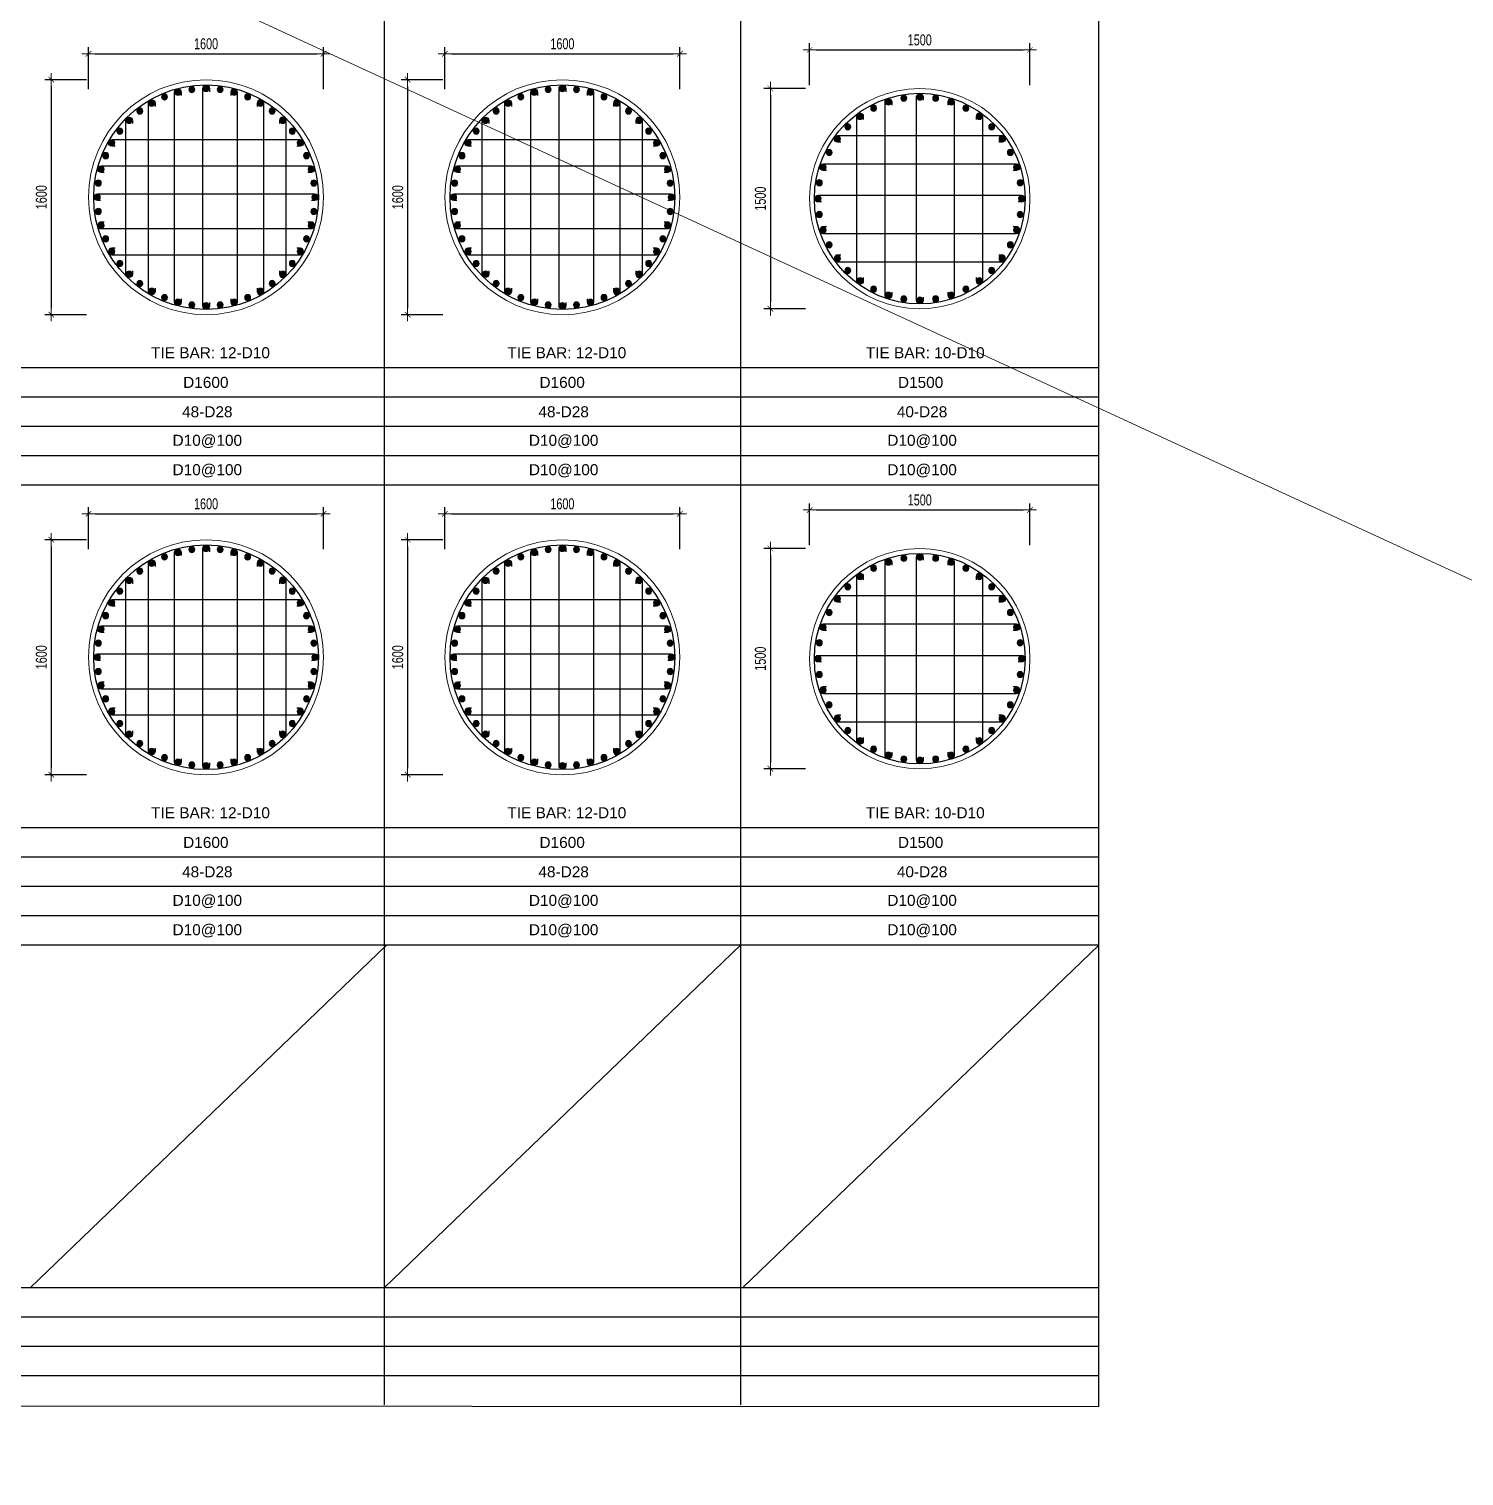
# Model space of a CAD drawing. Header units: millimetres. Extents: x 61878 to 380960, y -19809 to 191918.
# Drawn here: x 317969 to 327740, y 67508 to 77363 of the extents above; entities that cross this region are included whole.
import ezdxf
from ezdxf.enums import TextEntityAlignment as Align

# ---------------------------------------------------------------- set-up
doc = ezdxf.new("R2010")
doc.units = ezdxf.units.MM
doc.linetypes.add('CENTER2', pattern=[1.125, 0.75, -0.125, 0.125, -0.125])
doc.layers.get('Defpoints').update_dxf_attribs({"color": 151, "lineweight": 9})
for name, color, linetype in [('2', 2, 'Continuous'), ('A-ANNO-LEAD', 4, 'Continuous'), ('CEN', 1, 'CENTER2'), ('STL', 3, 'Continuous'), ('TIT1', 3, 'Continuous')]:
    doc.layers.add(name, color=color, linetype=linetype)
doc.layers.add('NDC_S_CONTINUOUS', color=3, linetype='Continuous', lineweight=20)
doc.layers.add('NDC_S_DIM', color=1, linetype='Continuous', lineweight=15)
doc.styles.add('NDC_ARIAL', font='arial.ttf', dxfattribs={"width": 0.85})
doc.styles.add('NDC_DIM', font='', dxfattribs={"width": 0.75})
doc.styles.get('NDC_DIM').set_extended_font_data('Dotum')
doc.dimstyles.new('NDC_dim_30', dxfattribs={"dimscale": 30, "dimtxt": 2.5, "dimasz": 1.5, "dimexe": 1.5, "dimexo": 2.5, "dimgap": 1, "dimtad": 1, "dimdec": 0, "dimzin": 0, "dimdsep": 46, "dimtxsty": 'NDC_DIM', "dimblk": 'DIMMARK', "dimcen": 0.09, "dimdle": 1.2, "dimclrd": 1, "dimclre": 1, "dimclrt": 3, "dimadec": 0, "dimazin": 0, "dimtfac": 1, "dimtdec": 0, "dimtix": 1, "dimtofl": 0, "dimtmove": 0, "dimatfit": 3, "dimfxl": 8, "dimfxlon": 1, "dimtolj": 1, "dimtzin": 0, "dimarcsym": 0})

# ---------------------------------------------------------------- blocks, each defined once
blk = doc.blocks.new('8')
at = {"layer": '2'}
blk.add_hatch(color=256, dxfattribs=at).paths.add_polyline_path([(20, 0, 0.386127), (1.9, 19.9), (-1.9, 19.9, 0.386127), (-20, 0, 1)])
blk.add_circle((0, 0), 20, dxfattribs=at)
blk = doc.blocks.new('5')
at = {"layer": 'CEN', "rotation": 180}
blk.add_blockref('8', (0, 0), dxfattribs=at)
blk = doc.blocks.new('*U1069')
at = {"layer": 'STL', "xscale": -1}
blk.add_blockref('5', (0, 0), dxfattribs=at)
blk = doc.blocks.new('*U1070')
at = {"layer": 'NDC_S_DIM', "color": 0, "linetype": 'ByBlock', "lineweight": -2, "transparency": 16777216}
for p, rotation in [((295948.3, 68563.1), 15), ((296043.2, 68582), 7.500000000000014), ((296236.4, 68582), 352.5), ((296331.3, 68563.1), 344.9999999999999), ((295769.8, 68489.2), 29.99999999999999), ((295856.6, 68532), 22.49999999999999), ((296423, 68532), 337.4999999999999), ((296509.8, 68489.2), 329.9999999999999), ((295616.5, 68371.6), 45.00000000000001), ((295689.3, 68435.4), 37.50000000000001), ((296590.3, 68435.4), 322.5), ((296663, 68371.6), 315), ((295552.7, 68298.8), 52.49999999999999), ((296726.9, 68298.8), 307.5), ((295498.9, 68218.4), 59.99999999999999), ((296780.6, 68218.4), 300.0000000000001), ((295456.1, 68131.5), 67.5), ((296823.5, 68131.5), 292.4999999999999), ((295425, 68039.9), 75.00000000000001), ((296854.6, 68039.9), 285), ((295406.1, 67944.9), 82.50000000000001), ((296873.5, 67944.9), 277.5), ((295399.8, 67848.4), 90), ((296879.8, 67848.4), 270), ((295406.1, 67751.8), 97.5), ((296873.5, 67751.8), 262.5), ((295425, 67656.8), 105), ((296854.6, 67656.8), 255), ((295456.1, 67565.2), 112.5), ((295498.9, 67478.4), 120), ((296780.6, 67478.4), 240), ((296823.5, 67565.2), 247.5), ((295552.7, 67397.9), 127.5), ((296726.9, 67397.9), 232.5), ((295616.5, 67325.1), 135), ((296663, 67325.1), 225.0000000000001), ((295689.3, 67261.3), 142.5), ((295769.8, 67207.5), 150), ((296509.8, 67207.5), 210), ((296590.3, 67261.3), 217.5), ((295856.6, 67164.7), 157.5), ((295948.3, 67133.6), 165), ((296043.2, 67114.7), 172.5), ((296139.8, 67108.4), 180), ((296236.4, 67114.7), 187.5), ((296331.3, 67133.6), 195), ((296423, 67164.7), 202.5000000000001)]:
    blk.add_blockref('*U1069', p, dxfattribs=dict(at, rotation=rotation))
blk.add_blockref('*U1069', (296139.8, 68588.4), dxfattribs=at)
blk = doc.blocks.new('DIMMARK')
at = {"layer": 'NDC_S_DIM', "color": 1}
blk.add_line((-1.5, 0), (1, 0), dxfattribs=at)
at = {"layer": 'NDC_S_DIM', "color": 2, "const_width": 0.1}
blk.add_lwpolyline([(-0.42, -0.42), (0.42, 0.42)], dxfattribs=at)
blk = doc.blocks.new('*D1085')
at = {"layer": 'Defpoints', "color": 0, "ltscale": 40, "transparency": 16777216}
for p in [(319974.5, 74060.8), (318374.5, 73083.9), (319974.5, 73083.9)]:
    blk.add_point(p, dxfattribs=at)
at = {"layer": 'NDC_S_DIM', "color": 1, "lineweight": -2, "ltscale": 40, "transparency": 16777216}
for p, q in [((318374.5, 73820.8), (318374.5, 74105.8)), ((319974.5, 73820.8), (319974.5, 74105.8)), ((318419.5, 74060.8), (319929.5, 74060.8))]:
    blk.add_line(p, q, dxfattribs=at)
at = {"layer": 'NDC_S_DIM', "color": 1, "lineweight": -2, "ltscale": 40, "transparency": 16777216, "xscale": 45, "yscale": 45, "zscale": 45, "rotation": 180}
blk.add_blockref('DIMMARK', (318374.5, 74060.8), dxfattribs=at)
at = {"layer": 'NDC_S_DIM', "color": 1, "lineweight": -2, "ltscale": 40, "transparency": 16777216, "xscale": 45, "yscale": 45, "zscale": 45}
blk.add_blockref('DIMMARK', (319974.5, 74060.8), dxfattribs=at)
at = {"layer": 'NDC_S_DIM', "color": 3, "ltscale": 40, "transparency": 16777216, "insert": (319174.5, 74128.3), "char_height": 75, "attachment_point": 5, "style": 'NDC_DIM'}
blk.add_mtext('\\A1;1600', dxfattribs=at)
blk = doc.blocks.new('*D1086')
at = {"layer": 'Defpoints', "color": 0, "ltscale": 40, "transparency": 16777216}
for p in [(319174.5, 73883.9), (318120.9, 72283.9), (319174.5, 72283.9)]:
    blk.add_point(p, dxfattribs=at)
at = {"layer": 'NDC_S_DIM', "color": 1, "lineweight": -2, "ltscale": 40, "transparency": 16777216}
for p, q in [((318360.9, 73883.9), (318075.9, 73883.9)), ((318120.9, 73838.9), (318120.9, 72328.9)), ((318360.9, 72283.9), (318075.9, 72283.9))]:
    blk.add_line(p, q, dxfattribs=at)
at = {"layer": 'NDC_S_DIM', "color": 1, "lineweight": -2, "ltscale": 40, "transparency": 16777216, "xscale": 45, "yscale": 45, "zscale": 45}
for p, rotation in [((318120.9, 73883.9), 90), ((318120.9, 72283.9), 270)]:
    blk.add_blockref('DIMMARK', p, dxfattribs=dict(at, rotation=rotation))
at = {"layer": 'NDC_S_DIM', "color": 3, "ltscale": 40, "transparency": 16777216, "insert": (318053.4, 73083.9), "char_height": 75, "attachment_point": 5, "rotation": 90, "style": 'NDC_DIM'}
blk.add_mtext('\\A1;1600', dxfattribs=at)
blk = doc.blocks.new('*U1071')
at = {"layer": 'STL', "xscale": -1}
blk.add_blockref('5', (0, 0), dxfattribs=at)
blk = doc.blocks.new('*U1072')
at = {"layer": 'NDC_S_DIM', "color": 0, "linetype": 'ByBlock', "lineweight": -2, "transparency": 16777216}
for p, rotation in [((295948.3, 68563.1), 15), ((296043.2, 68582), 7.500000000000014), ((296236.4, 68582), 352.5), ((296331.3, 68563.1), 344.9999999999999), ((295769.8, 68489.2), 29.99999999999999), ((295856.6, 68532), 22.49999999999999), ((296423, 68532), 337.4999999999999), ((296509.8, 68489.2), 329.9999999999999), ((295616.5, 68371.6), 45.00000000000001), ((295689.3, 68435.4), 37.50000000000001), ((296590.3, 68435.4), 322.5), ((296663, 68371.6), 315), ((295552.7, 68298.8), 52.49999999999999), ((296726.9, 68298.8), 307.5), ((295498.9, 68218.4), 59.99999999999999), ((296780.6, 68218.4), 300.0000000000001), ((295456.1, 68131.5), 67.5), ((296823.5, 68131.5), 292.4999999999999), ((295425, 68039.9), 75.00000000000001), ((296854.6, 68039.9), 285), ((295406.1, 67944.9), 82.50000000000001), ((296873.5, 67944.9), 277.5), ((295399.8, 67848.4), 90), ((296879.8, 67848.4), 270), ((295406.1, 67751.8), 97.5), ((296873.5, 67751.8), 262.5), ((295425, 67656.8), 105), ((296854.6, 67656.8), 255), ((295456.1, 67565.2), 112.5), ((295498.9, 67478.4), 120), ((296780.6, 67478.4), 240), ((296823.5, 67565.2), 247.5), ((295552.7, 67397.9), 127.5), ((296726.9, 67397.9), 232.5), ((295616.5, 67325.1), 135), ((296663, 67325.1), 225.0000000000001), ((295689.3, 67261.3), 142.5), ((295769.8, 67207.5), 150), ((296509.8, 67207.5), 210), ((296590.3, 67261.3), 217.5), ((295856.6, 67164.7), 157.5), ((295948.3, 67133.6), 165), ((296043.2, 67114.7), 172.5), ((296139.8, 67108.4), 180), ((296236.4, 67114.7), 187.5), ((296331.3, 67133.6), 195), ((296423, 67164.7), 202.5000000000001)]:
    blk.add_blockref('*U1071', p, dxfattribs=dict(at, rotation=rotation))
blk.add_blockref('*U1071', (296139.8, 68588.4), dxfattribs=at)
blk = doc.blocks.new('*D1083')
at = {"layer": 'Defpoints', "color": 0, "ltscale": 40, "transparency": 16777216}
for p in [(319974.5, 77193.5), (318374.5, 76216.6), (319974.5, 76216.6)]:
    blk.add_point(p, dxfattribs=at)
at = {"layer": 'NDC_S_DIM', "color": 1, "lineweight": -2, "ltscale": 40, "transparency": 16777216}
for p, q in [((318374.5, 76953.5), (318374.5, 77238.5)), ((318419.5, 77193.5), (319929.5, 77193.5)), ((319974.5, 76953.5), (319974.5, 77238.5))]:
    blk.add_line(p, q, dxfattribs=at)
at = {"layer": 'NDC_S_DIM', "color": 1, "lineweight": -2, "ltscale": 40, "transparency": 16777216, "xscale": 45, "yscale": 45, "zscale": 45, "rotation": 180}
blk.add_blockref('DIMMARK', (318374.5, 77193.5), dxfattribs=at)
at = {"layer": 'NDC_S_DIM', "color": 1, "lineweight": -2, "ltscale": 40, "transparency": 16777216, "xscale": 45, "yscale": 45, "zscale": 45}
blk.add_blockref('DIMMARK', (319974.5, 77193.5), dxfattribs=at)
at = {"layer": 'NDC_S_DIM', "color": 3, "ltscale": 40, "transparency": 16777216, "insert": (319174.5, 77261), "char_height": 75, "attachment_point": 5, "style": 'NDC_DIM'}
blk.add_mtext('\\A1;1600', dxfattribs=at)
blk = doc.blocks.new('*D1084')
at = {"layer": 'Defpoints', "color": 0, "ltscale": 40, "transparency": 16777216}
for p in [(319174.5, 77016.6), (318120.9, 75416.6), (319174.5, 75416.6)]:
    blk.add_point(p, dxfattribs=at)
at = {"layer": 'NDC_S_DIM', "color": 1, "lineweight": -2, "ltscale": 40, "transparency": 16777216}
for p, q in [((318360.9, 77016.6), (318075.9, 77016.6)), ((318120.9, 76971.6), (318120.9, 75461.6)), ((318360.9, 75416.6), (318075.9, 75416.6))]:
    blk.add_line(p, q, dxfattribs=at)
at = {"layer": 'NDC_S_DIM', "color": 1, "lineweight": -2, "ltscale": 40, "transparency": 16777216, "xscale": 45, "yscale": 45, "zscale": 45}
for p, rotation in [((318120.9, 77016.6), 90), ((318120.9, 75416.6), 270)]:
    blk.add_blockref('DIMMARK', p, dxfattribs=dict(at, rotation=rotation))
at = {"layer": 'NDC_S_DIM', "color": 3, "ltscale": 40, "transparency": 16777216, "insert": (318053.4, 76216.6), "char_height": 75, "attachment_point": 5, "rotation": 90, "style": 'NDC_DIM'}
blk.add_mtext('\\A1;1600', dxfattribs=at)
blk = doc.blocks.new('*U1091')
at = {"layer": 'STL', "xscale": -1}
blk.add_blockref('5', (0, 0), dxfattribs=at)
blk = doc.blocks.new('*U1092')
at = {"layer": 'NDC_S_DIM', "color": 0, "linetype": 'ByBlock', "lineweight": -2, "transparency": 16777216}
for p, rotation in [((295948.3, 68563.1), 15), ((296043.2, 68582), 7.500000000000014), ((296236.4, 68582), 352.5), ((296331.3, 68563.1), 344.9999999999999), ((295769.8, 68489.2), 29.99999999999999), ((295856.6, 68532), 22.49999999999999), ((296423, 68532), 337.4999999999999), ((296509.8, 68489.2), 329.9999999999999), ((295616.5, 68371.6), 45.00000000000001), ((295689.3, 68435.4), 37.50000000000001), ((296590.3, 68435.4), 322.5), ((296663, 68371.6), 315), ((295552.7, 68298.8), 52.49999999999999), ((296726.9, 68298.8), 307.5), ((295498.9, 68218.4), 59.99999999999999), ((296780.6, 68218.4), 300.0000000000001), ((295456.1, 68131.5), 67.5), ((296823.5, 68131.5), 292.4999999999999), ((295425, 68039.9), 75.00000000000001), ((296854.6, 68039.9), 285), ((295406.1, 67944.9), 82.50000000000001), ((296873.5, 67944.9), 277.5), ((295399.8, 67848.4), 90), ((296879.8, 67848.4), 270), ((295406.1, 67751.8), 97.5), ((296873.5, 67751.8), 262.5), ((295425, 67656.8), 105), ((296854.6, 67656.8), 255), ((295456.1, 67565.2), 112.5), ((295498.9, 67478.4), 120), ((296780.6, 67478.4), 240), ((296823.5, 67565.2), 247.5), ((295552.7, 67397.9), 127.5), ((296726.9, 67397.9), 232.5), ((295616.5, 67325.1), 135), ((296663, 67325.1), 225.0000000000001), ((295689.3, 67261.3), 142.5), ((295769.8, 67207.5), 150), ((296509.8, 67207.5), 210), ((296590.3, 67261.3), 217.5), ((295856.6, 67164.7), 157.5), ((295948.3, 67133.6), 165), ((296043.2, 67114.7), 172.5), ((296139.8, 67108.4), 180), ((296236.4, 67114.7), 187.5), ((296331.3, 67133.6), 195), ((296423, 67164.7), 202.5000000000001)]:
    blk.add_blockref('*U1091', p, dxfattribs=dict(at, rotation=rotation))
blk.add_blockref('*U1091', (296139.8, 68588.4), dxfattribs=at)
blk = doc.blocks.new('*D1107')
at = {"layer": 'Defpoints', "color": 0, "ltscale": 40, "transparency": 16777216}
for p in [(322400.6, 74060.8), (320800.6, 73083.9), (322400.6, 73083.9)]:
    blk.add_point(p, dxfattribs=at)
at = {"layer": 'NDC_S_DIM', "color": 1, "lineweight": -2, "ltscale": 40, "transparency": 16777216}
for p, q in [((320800.6, 73820.8), (320800.6, 74105.8)), ((322400.6, 73820.8), (322400.6, 74105.8)), ((320845.6, 74060.8), (322355.6, 74060.8))]:
    blk.add_line(p, q, dxfattribs=at)
at = {"layer": 'NDC_S_DIM', "color": 1, "lineweight": -2, "ltscale": 40, "transparency": 16777216, "xscale": 45, "yscale": 45, "zscale": 45, "rotation": 180}
blk.add_blockref('DIMMARK', (320800.6, 74060.8), dxfattribs=at)
at = {"layer": 'NDC_S_DIM', "color": 1, "lineweight": -2, "ltscale": 40, "transparency": 16777216, "xscale": 45, "yscale": 45, "zscale": 45}
blk.add_blockref('DIMMARK', (322400.6, 74060.8), dxfattribs=at)
at = {"layer": 'NDC_S_DIM', "color": 3, "ltscale": 40, "transparency": 16777216, "insert": (321600.6, 74128.3), "char_height": 75, "attachment_point": 5, "style": 'NDC_DIM'}
blk.add_mtext('\\A1;1600', dxfattribs=at)
blk = doc.blocks.new('*D1108')
at = {"layer": 'Defpoints', "color": 0, "ltscale": 40, "transparency": 16777216}
for p in [(321600.6, 73883.9), (320547, 72283.9), (321600.6, 72283.9)]:
    blk.add_point(p, dxfattribs=at)
at = {"layer": 'NDC_S_DIM', "color": 1, "lineweight": -2, "ltscale": 40, "transparency": 16777216}
for p, q in [((320787, 73883.9), (320502, 73883.9)), ((320547, 73838.9), (320547, 72328.9)), ((320787, 72283.9), (320502, 72283.9))]:
    blk.add_line(p, q, dxfattribs=at)
at = {"layer": 'NDC_S_DIM', "color": 1, "lineweight": -2, "ltscale": 40, "transparency": 16777216, "xscale": 45, "yscale": 45, "zscale": 45}
for p, rotation in [((320547, 73883.9), 90), ((320547, 72283.9), 270)]:
    blk.add_blockref('DIMMARK', p, dxfattribs=dict(at, rotation=rotation))
at = {"layer": 'NDC_S_DIM', "color": 3, "ltscale": 40, "transparency": 16777216, "insert": (320479.5, 73083.9), "char_height": 75, "attachment_point": 5, "rotation": 90, "style": 'NDC_DIM'}
blk.add_mtext('\\A1;1600', dxfattribs=at)
blk = doc.blocks.new('*U1093')
at = {"layer": 'STL', "xscale": -1}
blk.add_blockref('5', (0, 0), dxfattribs=at)
blk = doc.blocks.new('*U1094')
at = {"layer": 'NDC_S_DIM', "color": 0, "linetype": 'ByBlock', "lineweight": -2, "transparency": 16777216}
for p, rotation in [((295948.3, 68563.1), 15), ((296043.2, 68582), 7.500000000000014), ((296236.4, 68582), 352.5), ((296331.3, 68563.1), 344.9999999999999), ((295769.8, 68489.2), 29.99999999999999), ((295856.6, 68532), 22.49999999999999), ((296423, 68532), 337.4999999999999), ((296509.8, 68489.2), 329.9999999999999), ((295616.5, 68371.6), 45.00000000000001), ((295689.3, 68435.4), 37.50000000000001), ((296590.3, 68435.4), 322.5), ((296663, 68371.6), 315), ((295552.7, 68298.8), 52.49999999999999), ((296726.9, 68298.8), 307.5), ((295498.9, 68218.4), 59.99999999999999), ((296780.6, 68218.4), 300.0000000000001), ((295456.1, 68131.5), 67.5), ((296823.5, 68131.5), 292.4999999999999), ((295425, 68039.9), 75.00000000000001), ((296854.6, 68039.9), 285), ((295406.1, 67944.9), 82.50000000000001), ((296873.5, 67944.9), 277.5), ((295399.8, 67848.4), 90), ((296879.8, 67848.4), 270), ((295406.1, 67751.8), 97.5), ((296873.5, 67751.8), 262.5), ((295425, 67656.8), 105), ((296854.6, 67656.8), 255), ((295456.1, 67565.2), 112.5), ((295498.9, 67478.4), 120), ((296780.6, 67478.4), 240), ((296823.5, 67565.2), 247.5), ((295552.7, 67397.9), 127.5), ((296726.9, 67397.9), 232.5), ((295616.5, 67325.1), 135), ((296663, 67325.1), 225.0000000000001), ((295689.3, 67261.3), 142.5), ((295769.8, 67207.5), 150), ((296509.8, 67207.5), 210), ((296590.3, 67261.3), 217.5), ((295856.6, 67164.7), 157.5), ((295948.3, 67133.6), 165), ((296043.2, 67114.7), 172.5), ((296139.8, 67108.4), 180), ((296236.4, 67114.7), 187.5), ((296331.3, 67133.6), 195), ((296423, 67164.7), 202.5000000000001)]:
    blk.add_blockref('*U1093', p, dxfattribs=dict(at, rotation=rotation))
blk.add_blockref('*U1093', (296139.8, 68588.4), dxfattribs=at)
blk = doc.blocks.new('*D1105')
at = {"layer": 'Defpoints', "color": 0, "ltscale": 40, "transparency": 16777216}
for p in [(322400.6, 77193.5), (320800.6, 76216.6), (322400.6, 76216.6)]:
    blk.add_point(p, dxfattribs=at)
at = {"layer": 'NDC_S_DIM', "color": 1, "lineweight": -2, "ltscale": 40, "transparency": 16777216}
for p, q in [((320800.6, 76953.5), (320800.6, 77238.5)), ((320845.6, 77193.5), (322355.6, 77193.5)), ((322400.6, 76953.5), (322400.6, 77238.5))]:
    blk.add_line(p, q, dxfattribs=at)
at = {"layer": 'NDC_S_DIM', "color": 1, "lineweight": -2, "ltscale": 40, "transparency": 16777216, "xscale": 45, "yscale": 45, "zscale": 45, "rotation": 180}
blk.add_blockref('DIMMARK', (320800.6, 77193.5), dxfattribs=at)
at = {"layer": 'NDC_S_DIM', "color": 1, "lineweight": -2, "ltscale": 40, "transparency": 16777216, "xscale": 45, "yscale": 45, "zscale": 45}
blk.add_blockref('DIMMARK', (322400.6, 77193.5), dxfattribs=at)
at = {"layer": 'NDC_S_DIM', "color": 3, "ltscale": 40, "transparency": 16777216, "insert": (321600.6, 77261), "char_height": 75, "attachment_point": 5, "style": 'NDC_DIM'}
blk.add_mtext('\\A1;1600', dxfattribs=at)
blk = doc.blocks.new('*D1106')
at = {"layer": 'Defpoints', "color": 0, "ltscale": 40, "transparency": 16777216}
for p in [(321600.6, 77016.6), (320547, 75416.6), (321600.6, 75416.6)]:
    blk.add_point(p, dxfattribs=at)
at = {"layer": 'NDC_S_DIM', "color": 1, "lineweight": -2, "ltscale": 40, "transparency": 16777216}
for p, q in [((320787, 77016.6), (320502, 77016.6)), ((320547, 76971.6), (320547, 75461.6)), ((320787, 75416.6), (320502, 75416.6))]:
    blk.add_line(p, q, dxfattribs=at)
at = {"layer": 'NDC_S_DIM', "color": 1, "lineweight": -2, "ltscale": 40, "transparency": 16777216, "xscale": 45, "yscale": 45, "zscale": 45}
for p, rotation in [((320547, 77016.6), 90), ((320547, 75416.6), 270)]:
    blk.add_blockref('DIMMARK', p, dxfattribs=dict(at, rotation=rotation))
at = {"layer": 'NDC_S_DIM', "color": 3, "ltscale": 40, "transparency": 16777216, "insert": (320479.5, 76216.6), "char_height": 75, "attachment_point": 5, "rotation": 90, "style": 'NDC_DIM'}
blk.add_mtext('\\A1;1600', dxfattribs=at)
blk = doc.blocks.new('*U1213')
at = {"layer": 'STL', "xscale": -1}
blk.add_blockref('5', (0, 0), dxfattribs=at)
blk = doc.blocks.new('*U1214')
at = {"layer": 'NDC_S_DIM', "color": 0, "linetype": 'ByBlock', "lineweight": -2, "transparency": 16777216}
for p, rotation in [((295825.5, 68465.1), 27.00000000000001), ((295925.9, 68506.7), 18.00000000000001), ((296031.5, 68532), 8.999999999999943), ((296248.1, 68532), 351.0000000000001), ((296353.7, 68506.7), 342.0000000000001), ((296454, 68465.1), 333), ((295732.9, 68408.3), 36), ((296546.6, 68408.3), 324), ((295650.3, 68337.8), 45.00000000000001), ((296629.2, 68337.8), 315), ((295579.8, 68255.2), 54), ((296699.8, 68255.2), 306), ((295523, 68162.6), 63), ((296756.5, 68162.6), 297), ((295481.5, 68062.3), 72), ((296798.1, 68062.3), 288), ((295456.1, 67956.6), 81), ((296823.5, 67956.6), 279), ((295447.6, 67848.4), 90), ((296832, 67848.4), 270), ((295456.1, 67740.1), 99.00000000000001), ((296823.5, 67740.1), 261), ((295481.5, 67634.5), 108), ((296798.1, 67634.5), 252), ((295523, 67534.1), 117), ((296756.5, 67534.1), 243), ((295579.8, 67441.5), 126), ((296699.8, 67441.5), 234), ((295650.3, 67358.9), 135), ((295732.9, 67288.4), 144), ((296546.6, 67288.4), 216), ((296629.2, 67358.9), 225.0000000000001), ((295825.5, 67231.6), 153), ((295925.9, 67190), 162.0000000000001), ((296353.7, 67190), 197.9999999999999), ((296454, 67231.6), 207), ((296031.5, 67164.7), 171), ((296139.8, 67156.2), 180), ((296248.1, 67164.7), 189)]:
    blk.add_blockref('*U1213', p, dxfattribs=dict(at, rotation=rotation))
blk.add_blockref('*U1213', (296139.8, 68540.5), dxfattribs=at)
blk = doc.blocks.new('*D1215')
at = {"layer": 'Defpoints', "color": 0, "ltscale": 40, "transparency": 16777216}
for p in [(324783.8, 74087), (323283.8, 73074.3), (324783.8, 73074.3)]:
    blk.add_point(p, dxfattribs=at)
at = {"layer": 'NDC_S_DIM', "color": 1, "lineweight": -2, "ltscale": 40, "transparency": 16777216}
for p, q in [((323283.8, 73847), (323283.8, 74132)), ((324783.8, 73847), (324783.8, 74132)), ((323328.8, 74087), (324738.8, 74087))]:
    blk.add_line(p, q, dxfattribs=at)
at = {"layer": 'NDC_S_DIM', "color": 1, "lineweight": -2, "ltscale": 40, "transparency": 16777216, "xscale": 45, "yscale": 45, "zscale": 45, "rotation": 180}
blk.add_blockref('DIMMARK', (323283.8, 74087), dxfattribs=at)
at = {"layer": 'NDC_S_DIM', "color": 1, "lineweight": -2, "ltscale": 40, "transparency": 16777216, "xscale": 45, "yscale": 45, "zscale": 45}
blk.add_blockref('DIMMARK', (324783.8, 74087), dxfattribs=at)
at = {"layer": 'NDC_S_DIM', "color": 3, "ltscale": 40, "transparency": 16777216, "insert": (324033.8, 74154.6), "char_height": 75, "attachment_point": 5, "style": 'NDC_DIM'}
blk.add_mtext('\\A1;1500', dxfattribs=at)
blk = doc.blocks.new('*D1216')
at = {"layer": 'Defpoints', "color": 0, "ltscale": 40, "transparency": 16777216}
for p in [(324033.8, 73824.3), (323016.5, 72324.3), (324033.8, 72324.3)]:
    blk.add_point(p, dxfattribs=at)
at = {"layer": 'NDC_S_DIM', "color": 1, "lineweight": -2, "ltscale": 40, "transparency": 16777216}
for p, q in [((323256.5, 73824.3), (322971.5, 73824.3)), ((323016.5, 73779.3), (323016.5, 72369.3)), ((323256.5, 72324.3), (322971.5, 72324.3))]:
    blk.add_line(p, q, dxfattribs=at)
at = {"layer": 'NDC_S_DIM', "color": 1, "lineweight": -2, "ltscale": 40, "transparency": 16777216, "xscale": 45, "yscale": 45, "zscale": 45}
for p, rotation in [((323016.5, 73824.3), 90), ((323016.5, 72324.3), 270)]:
    blk.add_blockref('DIMMARK', p, dxfattribs=dict(at, rotation=rotation))
at = {"layer": 'NDC_S_DIM', "color": 3, "ltscale": 40, "transparency": 16777216, "insert": (322948.9, 73074.3), "char_height": 75, "attachment_point": 5, "rotation": 90, "style": 'NDC_DIM'}
blk.add_mtext('\\A1;1500', dxfattribs=at)
blk = doc.blocks.new('*U1217')
at = {"layer": 'STL', "xscale": -1}
blk.add_blockref('5', (0, 0), dxfattribs=at)
blk = doc.blocks.new('*U1218')
at = {"layer": 'NDC_S_DIM', "color": 0, "linetype": 'ByBlock', "lineweight": -2, "transparency": 16777216}
for p, rotation in [((295825.5, 68465.1), 27.00000000000001), ((295925.9, 68506.7), 18.00000000000001), ((296031.5, 68532), 8.999999999999943), ((296248.1, 68532), 351.0000000000001), ((296353.7, 68506.7), 342.0000000000001), ((296454, 68465.1), 333), ((295732.9, 68408.3), 36), ((296546.6, 68408.3), 324), ((295650.3, 68337.8), 45.00000000000001), ((296629.2, 68337.8), 315), ((295579.8, 68255.2), 54), ((296699.8, 68255.2), 306), ((295523, 68162.6), 63), ((296756.5, 68162.6), 297), ((295481.5, 68062.3), 72), ((296798.1, 68062.3), 288), ((295456.1, 67956.6), 81), ((296823.5, 67956.6), 279), ((295447.6, 67848.4), 90), ((296832, 67848.4), 270), ((295456.1, 67740.1), 99.00000000000001), ((296823.5, 67740.1), 261), ((295481.5, 67634.5), 108), ((296798.1, 67634.5), 252), ((295523, 67534.1), 117), ((296756.5, 67534.1), 243), ((295579.8, 67441.5), 126), ((296699.8, 67441.5), 234), ((295650.3, 67358.9), 135), ((295732.9, 67288.4), 144), ((296546.6, 67288.4), 216), ((296629.2, 67358.9), 225.0000000000001), ((295825.5, 67231.6), 153), ((295925.9, 67190), 162.0000000000001), ((296353.7, 67190), 197.9999999999999), ((296454, 67231.6), 207), ((296031.5, 67164.7), 171), ((296139.8, 67156.2), 180), ((296248.1, 67164.7), 189)]:
    blk.add_blockref('*U1217', p, dxfattribs=dict(at, rotation=rotation))
blk.add_blockref('*U1217', (296139.8, 68540.5), dxfattribs=at)
blk = doc.blocks.new('*D1219')
at = {"layer": 'Defpoints', "color": 0, "ltscale": 40, "transparency": 16777216}
for p in [(324783.8, 77219.7), (323283.8, 76207), (324783.8, 76207)]:
    blk.add_point(p, dxfattribs=at)
at = {"layer": 'NDC_S_DIM', "color": 1, "lineweight": -2, "ltscale": 40, "transparency": 16777216}
for p, q in [((323283.8, 76979.7), (323283.8, 77264.7)), ((324783.8, 76979.7), (324783.8, 77264.7)), ((323328.8, 77219.7), (324738.8, 77219.7))]:
    blk.add_line(p, q, dxfattribs=at)
at = {"layer": 'NDC_S_DIM', "color": 1, "lineweight": -2, "ltscale": 40, "transparency": 16777216, "xscale": 45, "yscale": 45, "zscale": 45, "rotation": 180}
blk.add_blockref('DIMMARK', (323283.8, 77219.7), dxfattribs=at)
at = {"layer": 'NDC_S_DIM', "color": 1, "lineweight": -2, "ltscale": 40, "transparency": 16777216, "xscale": 45, "yscale": 45, "zscale": 45}
blk.add_blockref('DIMMARK', (324783.8, 77219.7), dxfattribs=at)
at = {"layer": 'NDC_S_DIM', "color": 3, "ltscale": 40, "transparency": 16777216, "insert": (324033.8, 77287.3), "char_height": 75, "attachment_point": 5, "style": 'NDC_DIM'}
blk.add_mtext('\\A1;1500', dxfattribs=at)
blk = doc.blocks.new('*D1220')
at = {"layer": 'Defpoints', "color": 0, "ltscale": 40, "transparency": 16777216}
for p in [(324033.8, 76957), (323016.5, 75457), (324033.8, 75457)]:
    blk.add_point(p, dxfattribs=at)
at = {"layer": 'NDC_S_DIM', "color": 1, "lineweight": -2, "ltscale": 40, "transparency": 16777216}
for p, q in [((323256.5, 76957), (322971.5, 76957)), ((323016.5, 76912), (323016.5, 75502)), ((323256.5, 75457), (322971.5, 75457))]:
    blk.add_line(p, q, dxfattribs=at)
at = {"layer": 'NDC_S_DIM', "color": 1, "lineweight": -2, "ltscale": 40, "transparency": 16777216, "xscale": 45, "yscale": 45, "zscale": 45}
for p, rotation in [((323016.5, 76957), 90), ((323016.5, 75457), 270)]:
    blk.add_blockref('DIMMARK', p, dxfattribs=dict(at, rotation=rotation))
at = {"layer": 'NDC_S_DIM', "color": 3, "ltscale": 40, "transparency": 16777216, "insert": (322948.9, 76207), "char_height": 75, "attachment_point": 5, "rotation": 90, "style": 'NDC_DIM'}
blk.add_mtext('\\A1;1500', dxfattribs=at)

msp = doc.modelspace()

# ---------------------------------------------------------------- linework, layer by layer
at = {"layer": '2'}
for points in [[(319197, 75498.7), (319197, 75476.6, -1), (319152, 75476.6), (319152, 76956.6, -1), (319197, 76956.6), (319197, 76934.4)], [(321623.1, 75498.7), (321623.1, 75476.6, -1), (321578, 75476.6), (321578, 76956.6, -1), (321623.1, 76956.6), (321623.1, 76934.4)], [(318827, 75597.9), (318827, 75575.7, -1), (318782, 75575.7), (318782, 76857.4, -1), (318827, 76857.4), (318827, 76835.3)], [(319005.4, 75523.9), (319005.4, 75501.8, -1), (318960.4, 75501.8), (318960.4, 76931.4, -1), (319005.4, 76931.4), (319005.4, 76909.2)], [(319343.5, 75523.9), (319343.5, 75501.8, 1), (319388.5, 75501.8), (319388.5, 76931.4, 1), (319343.5, 76931.4), (319343.5, 76909.2)], [(319522, 75597.9), (319522, 75575.7, 1), (319567, 75575.7), (319567, 76857.4, 1), (319522, 76857.4), (319522, 76835.3)], [(321253.1, 75597.9), (321253.1, 75575.7, -1), (321208, 75575.7), (321208, 76857.4, -1), (321253.1, 76857.4), (321253.1, 76835.3)], [(321431.5, 75523.9), (321431.5, 75501.8, -1), (321386.5, 75501.8), (321386.5, 76931.4, -1), (321431.5, 76931.4), (321431.5, 76909.2)], [(321769.6, 75523.9), (321769.6, 75501.8, 1), (321814.6, 75501.8), (321814.6, 76931.4, 1), (321769.6, 76931.4), (321769.6, 76909.2)], [(321948, 75597.9), (321948, 75575.7, 1), (321993.1, 75575.7), (321993.1, 76857.4, 1), (321948, 76857.4), (321948, 76835.3)], [(323842.5, 75570.8), (323842.5, 75548.7, -1), (323797.4, 75548.7), (323797.4, 76865.3, -1), (323842.5, 76865.3), (323842.5, 76843.2)], [(324056.4, 75537), (324056.4, 75514.8, -1), (324011.3, 75514.8), (324011.3, 76899.2, -1), (324056.4, 76899.2), (324056.4, 76877.1)], [(324225.2, 75570.8), (324225.2, 75548.7, 1), (324270.3, 75548.7), (324270.3, 76865.3, 1), (324225.2, 76865.3), (324225.2, 76843.2)], [(323649.5, 75669.2), (323649.5, 75647, -1), (323604.5, 75647), (323604.5, 76767, -1), (323649.5, 76767), (323649.5, 76744.9)], [(324418.2, 75669.2), (324418.2, 75647, 1), (324463.2, 75647), (324463.2, 76767, 1), (324418.2, 76767), (324418.2, 76744.9)], [(318673.7, 75715.5), (318673.7, 75693.3, -1), (318628.7, 75693.3), (318628.7, 76739.8, -1), (318673.7, 76739.8), (318673.7, 76717.7)], [(319675.2, 75715.5), (319675.2, 75693.3, 1), (319720.2, 75693.3), (319720.2, 76739.8, 1), (319675.2, 76739.8), (319675.2, 76717.7)], [(321099.8, 75715.5), (321099.8, 75693.3, -1), (321054.8, 75693.3), (321054.8, 76739.8, -1), (321099.8, 76739.8), (321099.8, 76717.7)], [(322101.3, 75715.5), (322101.3, 75693.3, 1), (322146.3, 75693.3), (322146.3, 76739.8, 1), (322101.3, 76739.8), (322101.3, 76717.7)], [(318555.7, 76564.1), (318533.6, 76564.1, -1), (318533.6, 76609.1), (319815.3, 76609.1, -1), (319815.3, 76564.1), (319793.2, 76564.1)], [(320981.8, 76564.1), (320959.7, 76564.1, -1), (320959.7, 76609.1), (322241.4, 76609.1, -1), (322241.4, 76564.1), (322219.3, 76564.1)], [(323496, 76591.4), (323473.9, 76591.4, -1), (323473.9, 76636.4), (324593.8, 76636.4, -1), (324593.8, 76591.4), (324571.7, 76591.4)], [(318481.8, 76385.6), (318459.7, 76385.6, -1), (318459.7, 76430.6), (319889.2, 76430.6, -1), (319889.2, 76385.6), (319867.1, 76385.6)], [(320907.9, 76385.6), (320885.8, 76385.6, -1), (320885.8, 76430.6), (322315.3, 76430.6, -1), (322315.3, 76385.6), (322293.2, 76385.6)], [(323397.7, 76398.4), (323375.5, 76398.4, -1), (323375.5, 76443.4), (324692.2, 76443.4, -1), (324692.2, 76398.4), (324670, 76398.4)], [(318456.6, 76194.1), (318434.5, 76194.1, -1), (318434.5, 76239.1), (319914.5, 76239.1, -1), (319914.5, 76194.1), (319892.3, 76194.1)], [(320882.7, 76194.1), (320860.6, 76194.1, -1), (320860.6, 76239.1), (322340.6, 76239.1, -1), (322340.6, 76194.1), (322318.4, 76194.1)], [(323363.8, 76184.5), (323341.7, 76184.5, -1), (323341.7, 76229.5), (324726, 76229.5, -1), (324726, 76184.5), (324703.9, 76184.5)], [(318481.8, 76047.6), (318459.7, 76047.6, 1), (318459.7, 76002.6), (319889.2, 76002.6, 1), (319889.2, 76047.6), (319867.1, 76047.6)], [(320907.9, 76047.6), (320885.8, 76047.6, 1), (320885.8, 76002.6), (322315.3, 76002.6, 1), (322315.3, 76047.6), (322293.2, 76047.6)], [(323397.7, 76015.6), (323375.5, 76015.6, 1), (323375.5, 75970.6), (324692.2, 75970.6, 1), (324692.2, 76015.6), (324670, 76015.6)], [(318555.7, 75869.1), (318533.6, 75869.1, 1), (318533.6, 75824.1), (319815.3, 75824.1, 1), (319815.3, 75869.1), (319793.2, 75869.1)], [(320981.8, 75869.1), (320959.7, 75869.1, 1), (320959.7, 75824.1), (322241.4, 75824.1, 1), (322241.4, 75869.1), (322219.3, 75869.1)], [(323496, 75822.7), (323473.9, 75822.7, 1), (323473.9, 75777.6), (324593.8, 75777.6, 1), (324593.8, 75822.7), (324571.7, 75822.7)], [(319005.4, 72391.2), (319005.4, 72369.1, -1), (318960.4, 72369.1), (318960.4, 73798.7, -1), (319005.4, 73798.7), (319005.4, 73776.5)], [(319197, 72366), (319197, 72343.9, -1), (319152, 72343.9), (319152, 73823.9, -1), (319197, 73823.9), (319197, 73801.7)], [(319343.5, 72391.2), (319343.5, 72369.1, 1), (319388.5, 72369.1), (319388.5, 73798.7, 1), (319343.5, 73798.7), (319343.5, 73776.5)], [(321431.5, 72391.2), (321431.5, 72369.1, -1), (321386.5, 72369.1), (321386.5, 73798.7, -1), (321431.5, 73798.7), (321431.5, 73776.5)], [(321623.1, 72366), (321623.1, 72343.9, -1), (321578, 72343.9), (321578, 73823.9, -1), (321623.1, 73823.9), (321623.1, 73801.7)], [(321769.6, 72391.2), (321769.6, 72369.1, 1), (321814.6, 72369.1), (321814.6, 73798.7, 1), (321769.6, 73798.7), (321769.6, 73776.5)], [(318827, 72465.2), (318827, 72443, -1), (318782, 72443), (318782, 73724.7, -1), (318827, 73724.7), (318827, 73702.6)], [(319522, 72465.2), (319522, 72443, 1), (319567, 72443), (319567, 73724.7, 1), (319522, 73724.7), (319522, 73702.6)], [(321253.1, 72465.2), (321253.1, 72443, -1), (321208, 72443), (321208, 73724.7, -1), (321253.1, 73724.7), (321253.1, 73702.6)], [(321948, 72465.2), (321948, 72443, 1), (321993.1, 72443), (321993.1, 73724.7, 1), (321948, 73724.7), (321948, 73702.6)], [(323842.5, 72438.1), (323842.5, 72416, -1), (323797.4, 72416), (323797.4, 73732.6, -1), (323842.5, 73732.6), (323842.5, 73710.5)], [(324056.4, 72404.3), (324056.4, 72382.1, -1), (324011.3, 72382.1), (324011.3, 73766.5, -1), (324056.4, 73766.5), (324056.4, 73744.3)], [(324225.2, 72438.1), (324225.2, 72416, 1), (324270.3, 72416), (324270.3, 73732.6, 1), (324225.2, 73732.6), (324225.2, 73710.5)], [(318673.7, 72582.8), (318673.7, 72560.6, -1), (318628.7, 72560.6), (318628.7, 73607.1, -1), (318673.7, 73607.1), (318673.7, 73585)], [(319675.2, 72582.8), (319675.2, 72560.6, 1), (319720.2, 72560.6), (319720.2, 73607.1, 1), (319675.2, 73607.1), (319675.2, 73585)], [(321099.8, 72582.8), (321099.8, 72560.6, -1), (321054.8, 72560.6), (321054.8, 73607.1, -1), (321099.8, 73607.1), (321099.8, 73585)], [(322101.3, 72582.8), (322101.3, 72560.6, 1), (322146.3, 72560.6), (322146.3, 73607.1, 1), (322101.3, 73607.1), (322101.3, 73585)], [(323649.5, 72536.4), (323649.5, 72514.3, -1), (323604.5, 72514.3), (323604.5, 73634.3, -1), (323649.5, 73634.3), (323649.5, 73612.2)], [(324418.2, 72536.4), (324418.2, 72514.3, 1), (324463.2, 72514.3), (324463.2, 73634.3, 1), (324418.2, 73634.3), (324418.2, 73612.2)], [(318555.7, 73431.4), (318533.6, 73431.4, -1), (318533.6, 73476.4), (319815.3, 73476.4, -1), (319815.3, 73431.4), (319793.2, 73431.4)], [(320981.8, 73431.4), (320959.7, 73431.4, -1), (320959.7, 73476.4), (322241.4, 73476.4, -1), (322241.4, 73431.4), (322219.3, 73431.4)], [(323496, 73458.6), (323473.9, 73458.6, -1), (323473.9, 73503.7), (324593.8, 73503.7, -1), (324593.8, 73458.6), (324571.7, 73458.6)], [(318481.8, 73252.9), (318459.7, 73252.9, -1), (318459.7, 73297.9), (319889.2, 73297.9, -1), (319889.2, 73252.9), (319867.1, 73252.9)], [(320907.9, 73252.9), (320885.8, 73252.9, -1), (320885.8, 73297.9), (322315.3, 73297.9, -1), (322315.3, 73252.9), (322293.2, 73252.9)], [(323397.7, 73265.7), (323375.5, 73265.7, -1), (323375.5, 73310.7), (324692.2, 73310.7, -1), (324692.2, 73265.7), (324670, 73265.7)], [(318456.6, 73061.4), (318434.5, 73061.4, -1), (318434.5, 73106.4), (319914.5, 73106.4, -1), (319914.5, 73061.4), (319892.3, 73061.4)], [(320882.7, 73061.4), (320860.6, 73061.4, -1), (320860.6, 73106.4), (322340.6, 73106.4, -1), (322340.6, 73061.4), (322318.4, 73061.4)], [(323363.8, 73051.8), (323341.7, 73051.8, -1), (323341.7, 73096.8), (324726, 73096.8, -1), (324726, 73051.8), (324703.9, 73051.8)], [(318481.8, 72914.9), (318459.7, 72914.9, 1), (318459.7, 72869.8), (319889.2, 72869.8, 1), (319889.2, 72914.9), (319867.1, 72914.9)], [(320907.9, 72914.9), (320885.8, 72914.9, 1), (320885.8, 72869.8), (322315.3, 72869.8, 1), (322315.3, 72914.9), (322293.2, 72914.9)], [(323397.7, 72882.9), (323375.5, 72882.9, 1), (323375.5, 72837.9), (324692.2, 72837.9, 1), (324692.2, 72882.9), (324670, 72882.9)], [(318555.7, 72736.4), (318533.6, 72736.4, 1), (318533.6, 72691.4), (319815.3, 72691.4, 1), (319815.3, 72736.4), (319793.2, 72736.4)], [(320981.8, 72736.4), (320959.7, 72736.4, 1), (320959.7, 72691.4), (322241.4, 72691.4, 1), (322241.4, 72736.4), (322219.3, 72736.4)], [(323496, 72690), (323473.9, 72690, 1), (323473.9, 72644.9), (324593.8, 72644.9, 1), (324593.8, 72690), (324571.7, 72690)]]:
    msp.add_lwpolyline(points, format="xyb", dxfattribs=at)
at = {"layer": '2', "lineweight": -2, "ltscale": 1000}
for centre, radius in [((319174.5, 76216.6), 765), ((321600.6, 76216.6), 765), ((324033.8, 76207), 717.2), ((319174.5, 73083.9), 765), ((321600.6, 73083.9), 765), ((324033.8, 73074.3), 717.2)]:
    msp.add_circle(centre, radius, dxfattribs=at)
at = {"layer": 'A-ANNO-LEAD'}
msp.add_lwpolyline([(303919.1, 67994), (325254.1, 67980.8), (325254.1, 84600.8), (303919.1, 84614)], close=True, dxfattribs=at)
at = {"layer": 'Defpoints', "ltscale": 40}
msp.add_line((302635, 85214), (380959.6, 49083.4), dxfattribs=at)
at = {"layer": 'NDC_S_CONTINUOUS', "ltscale": 70}
for centre, radius in [((319174.5, 76216.6), 800), ((321600.6, 76216.6), 800), ((324033.8, 76207), 750), ((319174.5, 73083.9), 800), ((321600.6, 73083.9), 800), ((324033.8, 73074.3), 750)]:
    msp.add_circle(centre, radius, dxfattribs=at)
at = {"layer": 'TIT1'}
for p, q in [((320387.5, 83894), (320387.5, 67994)), ((322813.6, 83894), (322813.6, 67994)), ((325254.1, 74255.9), (303919.1, 74255.9)), ((325254.1, 71123.2), (303919.1, 71123.2))]:
    msp.add_line(p, q, dxfattribs=at)
at = {"layer": 'TIT1', "color": 8}
for p, q in [((325254.1, 75055.9), (304547, 75055.9)), ((325254.1, 74855.9), (304547, 74855.9)), ((325254.1, 74655.9), (304547, 74655.9)), ((325254.1, 74455.9), (304976.2, 74455.9)), ((325254.1, 71923.2), (304547, 71923.2)), ((325254.1, 71723.2), (304547, 71723.2)), ((325254.1, 71523.2), (304547, 71523.2)), ((325254.1, 71323.2), (304976.2, 71323.2)), ((325254.1, 68790.4), (304547, 68790.4)), ((325254.1, 68590.4), (304547, 68590.4)), ((325254.1, 68390.4), (304547, 68390.4)), ((325254.1, 68190.4), (304976.2, 68190.4))]:
    msp.add_line(p, q, dxfattribs=at)
for points in [[(320401.9, 71123.2), (317975.8, 68790.4)], [(322813.6, 71123.2), (320387.5, 68790.4)], [(325254.1, 71123.2), (322828, 68790.4)]]:
    msp.add_lwpolyline(points, dxfattribs=at)

# ---------------------------------------------------------------- block references
at = {"layer": 'NDC_S_DIM'}
for name, p in [('*U1072', (23034.7, 8368.2)), ('*U1094', (25460.8, 8368.2)), ('*U1218', (27894.1, 8358.7)), ('*U1070', (23034.7, 5235.5)), ('*U1092', (25460.8, 5235.5)), ('*U1214', (27894.1, 5225.9))]:
    msp.add_blockref(name, p, dxfattribs=at)

# ---------------------------------------------------------------- texts
at = {"layer": 'TIT1', "style": 'NDC_ARIAL'}
for s, p in [('TIE BAR: 12-D10', (319204.7, 75157.6)), ('TIE BAR: 12-D10', (321630.8, 75157.6)), ('TIE BAR: 10-D10', (324071.3, 75157.6)), ('D1600', (319172.9, 74955.7)), ('D1600', (321599, 74955.7)), ('D1500', (324039.5, 74955.7)), ('48-D28', (319183, 74755.7)), ('48-D28', (321609.1, 74755.7)), ('40-D28', (324049.5, 74755.7)), ('D10@100', (319183, 74555.7)), ('D10@100', (321609.1, 74555.7)), ('D10@100', (324049.5, 74555.7)), ('D10@100', (319183, 74355.7)), ('D10@100', (321609.1, 74355.7)), ('D10@100', (324049.5, 74355.7)), ('TIE BAR: 12-D10', (319204.7, 72024.9)), ('TIE BAR: 12-D10', (321630.8, 72024.9)), ('TIE BAR: 10-D10', (324071.3, 72024.9)), ('D1600', (319172.9, 71823)), ('D1600', (321599, 71823)), ('D1500', (324039.5, 71823)), ('48-D28', (319183, 71623)), ('48-D28', (321609.1, 71623)), ('40-D28', (324049.5, 71623)), ('D10@100', (319183, 71423)), ('D10@100', (321609.1, 71423)), ('D10@100', (324049.5, 71423)), ('D10@100', (319183, 71223)), ('D10@100', (321609.1, 71223)), ('D10@100', (324049.5, 71223))]:
    msp.add_text(s, height=75, dxfattribs=at).set_placement(p, align=Align.MIDDLE)

# ---------------------------------------------------------------- dimensions: what is measured, and where the dimension line sits
at = {"layer": 'NDC_S_DIM', "ltscale": 40}
for base, p1, p2, picture, middle in [((319974.5, 77193.5), (318374.5, 76216.6), (319974.5, 76216.6), '*D1083', (319174.5, 77261)), ((322400.6, 77193.5), (320800.6, 76216.6), (322400.6, 76216.6), '*D1105', (321600.6, 77261)), ((324783.8, 77219.7), (323283.8, 76207), (324783.8, 76207), '*D1219', (324033.8, 77287.3)), ((324783.8, 74087), (323283.8, 73074.3), (324783.8, 73074.3), '*D1215', (324033.8, 74154.6)), ((319974.5, 74060.8), (318374.5, 73083.9), (319974.5, 73083.9), '*D1085', (319174.5, 74128.3)), ((322400.6, 74060.8), (320800.6, 73083.9), (322400.6, 73083.9), '*D1107', (321600.6, 74128.3))]:
    dim = msp.add_linear_dim(base=base, p1=p1, p2=p2, dimstyle='NDC_dim_30', dxfattribs=at)
    dim.commit()
    dim.dimension.update_dxf_attribs({"geometry": picture, "text_midpoint": middle})
for base, p1, p2, picture, middle in [((318120.9, 75416.6), (319174.5, 77016.6), (319174.5, 75416.6), '*D1084', (318053.4, 76216.6)), ((320547, 75416.6), (321600.6, 77016.6), (321600.6, 75416.6), '*D1106', (320479.5, 76216.6)), ((323016.5, 75457), (324033.8, 76957), (324033.8, 75457), '*D1220', (322948.9, 76207)), ((318120.9, 72283.9), (319174.5, 73883.9), (319174.5, 72283.9), '*D1086', (318053.4, 73083.9)), ((320547, 72283.9), (321600.6, 73883.9), (321600.6, 72283.9), '*D1108', (320479.5, 73083.9)), ((323016.5, 72324.3), (324033.8, 73824.3), (324033.8, 72324.3), '*D1216', (322948.9, 73074.3))]:
    dim = msp.add_linear_dim(base=base, p1=p1, p2=p2, angle=90, dimstyle='NDC_dim_30', dxfattribs=at)
    dim.commit()
    dim.dimension.update_dxf_attribs({"geometry": picture, "text_midpoint": middle})

doc.saveas('drawing.dxf')
